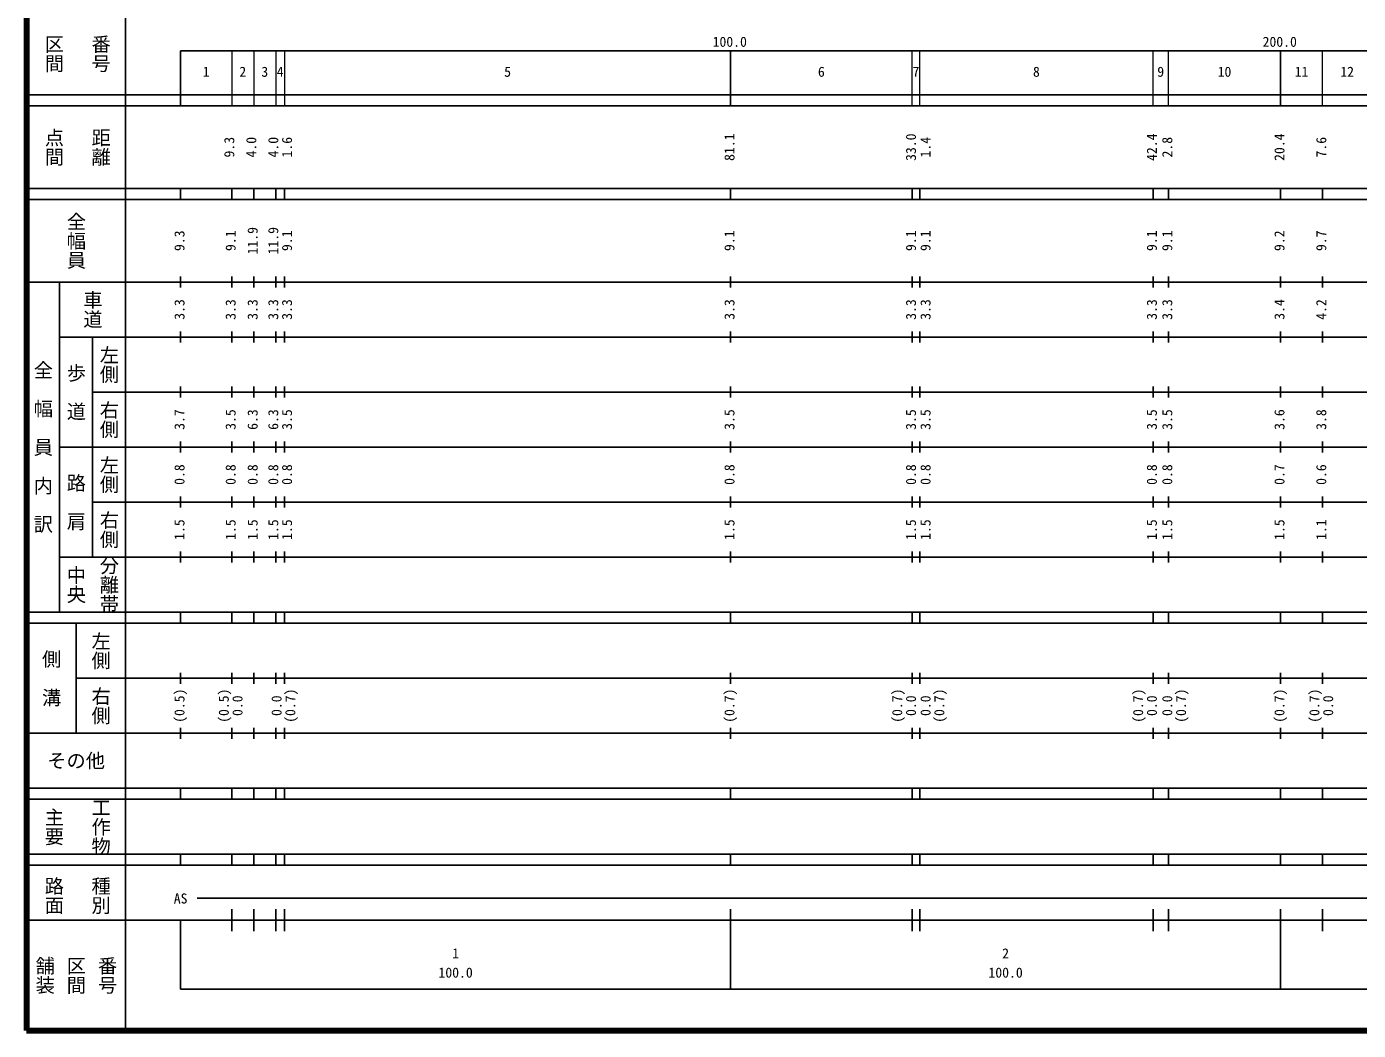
# Model space of a CAD drawing. Units: millimetres on the paper, enlarged 1000 times. Extents: x -36928797 to 680000, y 20000 to 219661428.
# Drawn here: x 40000 to 282140, y 20000 to 202409 of the extents above; entities that cross this region are included whole.
import ezdxf
from ezdxf.enums import TextEntityAlignment as Align

# ---------------------------------------------------------------- set-up
doc = ezdxf.new("R2010")
doc.units = ezdxf.units.MM
doc.header["$LTSCALE"] = 1000
doc.layers.add('M-TTL', color=2, linetype='Continuous', lineweight=140)
doc.layers.add('M-TTL-BAND', color=7, linetype='Continuous', lineweight=25)
doc.styles.add('@ＭＳ ゴシック', font='')
doc.styles.add('ＭＳ ゴシック', font='')
doc.styles.get('@ＭＳ ゴシック').set_extended_font_data('@MS Gothic')
doc.styles.get('ＭＳ ゴシック').set_extended_font_data('MS Gothic')

msp = doc.modelspace()

# ---------------------------------------------------------------- linework, layer by layer
at = {"layer": 'M-TTL'}
for p, q in [((40000, 380000), (40000, 20000)), ((40000, 20000), (680000, 20000))]:
    msp.add_line(p, q, dxfattribs=at)
at = {"layer": 'M-TTL-BAND'}
for p, q in [((58000, 370000), (58000, 20000)), ((68000, 198000), (579000, 198000)), ((68000, 198000), (68000, 188000)), ((168000, 188000), (168000, 198000)), ((268000, 188000), (268000, 198000)), ((40000, 190000), (579000, 190000)), ((40000, 188000), (579000, 188000)), ((40000, 173000), (579000, 173000)), ((68000, 171000), (68000, 173000)), ((77300, 171000), (77300, 173000)), ((81300, 171000), (81300, 173000)), ((85300, 171000), (85300, 173000)), ((86900, 171000), (86900, 173000)), ((168000, 171000), (168000, 173000)), ((201000, 171000), (201000, 173000)), ((202400, 171000), (202400, 173000)), ((244800, 171000), (244800, 173000)), ((247600, 171000), (247600, 173000)), ((268000, 171000), (268000, 173000)), ((275600, 171000), (275600, 173000)), ((40000, 171000), (579000, 171000)), ((40000, 156000), (579000, 156000)), ((46000, 96000), (46000, 156000)), ((68000, 155000), (68000, 157000)), ((77300, 155000), (77300, 157000)), ((81300, 155000), (81300, 157000)), ((85300, 155000), (85300, 157000)), ((86900, 155000), (86900, 157000)), ((168000, 155000), (168000, 157000)), ((201000, 155000), (201000, 157000)), ((202400, 155000), (202400, 157000)), ((244800, 155000), (244800, 157000)), ((247600, 155000), (247600, 157000)), ((268000, 155000), (268000, 157000)), ((275600, 155000), (275600, 157000)), ((46000, 146000), (579000, 146000)), ((52000, 146000), (52000, 106000)), ((68000, 145000), (68000, 147000)), ((77300, 145000), (77300, 147000)), ((81300, 145000), (81300, 147000)), ((85300, 145000), (85300, 147000)), ((86900, 145000), (86900, 147000)), ((168000, 145000), (168000, 147000)), ((201000, 145000), (201000, 147000)), ((202400, 145000), (202400, 147000)), ((244800, 145000), (244800, 147000)), ((247600, 145000), (247600, 147000)), ((268000, 145000), (268000, 147000)), ((275600, 145000), (275600, 147000)), ((52000, 136000), (579000, 136000)), ((68000, 135000), (68000, 137000)), ((77300, 135000), (77300, 137000)), ((81300, 135000), (81300, 137000)), ((85300, 135000), (85300, 137000)), ((86900, 135000), (86900, 137000)), ((168000, 135000), (168000, 137000)), ((201000, 135000), (201000, 137000)), ((202400, 135000), (202400, 137000)), ((244800, 135000), (244800, 137000)), ((247600, 135000), (247600, 137000)), ((268000, 135000), (268000, 137000)), ((275600, 135000), (275600, 137000)), ((46000, 126000), (579000, 126000)), ((68000, 125000), (68000, 127000)), ((77300, 125000), (77300, 127000)), ((81300, 125000), (81300, 127000)), ((85300, 125000), (85300, 127000)), ((86900, 125000), (86900, 127000)), ((168000, 125000), (168000, 127000)), ((201000, 125000), (201000, 127000)), ((202400, 125000), (202400, 127000)), ((244800, 125000), (244800, 127000)), ((247600, 125000), (247600, 127000)), ((268000, 125000), (268000, 127000)), ((275600, 125000), (275600, 127000)), ((68000, 115000), (68000, 117000)), ((77300, 115000), (77300, 117000)), ((81300, 115000), (81300, 117000)), ((85300, 115000), (85300, 117000)), ((86900, 115000), (86900, 117000)), ((168000, 115000), (168000, 117000)), ((201000, 115000), (201000, 117000)), ((202400, 115000), (202400, 117000)), ((244800, 115000), (244800, 117000)), ((247600, 115000), (247600, 117000)), ((268000, 115000), (268000, 117000)), ((275600, 115000), (275600, 117000)), ((52000, 116000), (579000, 116000)), ((68000, 105000), (68000, 107000)), ((77300, 105000), (77300, 107000)), ((81300, 105000), (81300, 107000)), ((85300, 105000), (85300, 107000)), ((86900, 105000), (86900, 107000)), ((168000, 105000), (168000, 107000)), ((201000, 105000), (201000, 107000)), ((202400, 105000), (202400, 107000)), ((244800, 105000), (244800, 107000)), ((247600, 105000), (247600, 107000)), ((268000, 105000), (268000, 107000)), ((275600, 105000), (275600, 107000)), ((46000, 106000), (579000, 106000)), ((40000, 96000), (579000, 96000)), ((68000, 94000), (68000, 96000)), ((77300, 94000), (77300, 96000)), ((81300, 94000), (81300, 96000)), ((85300, 94000), (85300, 96000)), ((86900, 94000), (86900, 96000)), ((168000, 94000), (168000, 96000)), ((201000, 94000), (201000, 96000)), ((202400, 94000), (202400, 96000)), ((244800, 94000), (244800, 96000)), ((247600, 94000), (247600, 96000)), ((268000, 94000), (268000, 96000)), ((275600, 94000), (275600, 96000)), ((40000, 94000), (579000, 94000)), ((49000, 94000), (49000, 74000)), ((68000, 83000), (68000, 85000)), ((77300, 83000), (77300, 85000)), ((81300, 83000), (81300, 85000)), ((85300, 83000), (85300, 85000)), ((86900, 83000), (86900, 85000)), ((168000, 83000), (168000, 85000)), ((201000, 83000), (201000, 85000)), ((202400, 83000), (202400, 85000)), ((244800, 83000), (244800, 85000)), ((247600, 83000), (247600, 85000)), ((268000, 83000), (268000, 85000)), ((275600, 83000), (275600, 85000)), ((49000, 84000), (579000, 84000)), ((40000, 74000), (579000, 74000)), ((68000, 73000), (68000, 75000)), ((77300, 73000), (77300, 75000)), ((81300, 73000), (81300, 75000)), ((85300, 73000), (85300, 75000)), ((86900, 73000), (86900, 75000)), ((168000, 73000), (168000, 75000)), ((201000, 73000), (201000, 75000)), ((202400, 73000), (202400, 75000)), ((244800, 73000), (244800, 75000)), ((247600, 73000), (247600, 75000)), ((268000, 73000), (268000, 75000)), ((275600, 73000), (275600, 75000)), ((40000, 64000), (579000, 64000)), ((68000, 62000), (68000, 64000)), ((77300, 62000), (77300, 64000)), ((81300, 62000), (81300, 64000)), ((85300, 62000), (85300, 64000)), ((86900, 62000), (86900, 64000)), ((168000, 62000), (168000, 64000)), ((201000, 62000), (201000, 64000)), ((202400, 62000), (202400, 64000)), ((244800, 62000), (244800, 64000)), ((247600, 62000), (247600, 64000)), ((268000, 62000), (268000, 64000)), ((275600, 62000), (275600, 64000)), ((40000, 62000), (579000, 62000)), ((40000, 52000), (579000, 52000)), ((68000, 50000), (68000, 52000)), ((77300, 50000), (77300, 52000)), ((81300, 50000), (81300, 52000)), ((85300, 50000), (85300, 52000)), ((86900, 50000), (86900, 52000)), ((168000, 50000), (168000, 52000)), ((201000, 50000), (201000, 52000)), ((202400, 50000), (202400, 52000)), ((244800, 50000), (244800, 52000)), ((247600, 50000), (247600, 52000)), ((268000, 50000), (268000, 52000)), ((275600, 50000), (275600, 52000)), ((40000, 50000), (579000, 50000)), ((71000, 44000), (470600, 44000)), ((77300, 38000), (77300, 42000)), ((81300, 38000), (81300, 42000)), ((85300, 38000), (85300, 42000)), ((86900, 38000), (86900, 42000)), ((168000, 27500), (168000, 42000)), ((201000, 38000), (201000, 42000)), ((202400, 38000), (202400, 42000)), ((244800, 38000), (244800, 42000)), ((247600, 38000), (247600, 42000)), ((268000, 27500), (268000, 42000)), ((275600, 38000), (275600, 42000)), ((40000, 40000), (579000, 40000)), ((68000, 40000), (68000, 27500)), ((68000, 27500), (579000, 27500))]:
    msp.add_line(p, q, dxfattribs=at)
at = {"layer": 'M-TTL-BAND', "lineweight": 13}
for p, q in [((77300, 198000), (77300, 188000)), ((81300, 198000), (81300, 188000)), ((85300, 198000), (85300, 188000)), ((86900, 198000), (86900, 188000)), ((201000, 188000), (201000, 198000)), ((202400, 188000), (202400, 198000)), ((244800, 188000), (244800, 198000)), ((247600, 188000), (247600, 198000)), ((275600, 188000), (275600, 198000))]:
    msp.add_line(p, q, dxfattribs=at)

# ---------------------------------------------------------------- texts
at = {"layer": 'M-TTL-BAND', "style": '@ＭＳ ゴシック'}
for s, p in [('区間', (45000, 197500)), ('番号', (53500, 197500)), ('点間', (45000, 180500)), ('距離', (53500, 180500)), ('全幅員', (49000, 163500)), ('車道', (52000, 151000)), ('左側', (55000, 141000)), ('全\u3000幅\u3000員\u3000内\u3000訳', (43000, 126000)), ('歩\u3000道', (49000, 136000)), ('右側', (55000, 131000)), ('左側', (55000, 121000)), ('路\u3000肩', (49000, 116000)), ('右側', (55000, 111000)), ('中央', (49000, 101000)), ('分離帯', (55000, 101000)), ('左側', (53500, 89000)), ('側\u3000溝', (44500, 84000)), ('右側', (53500, 79000)), ('工作物', (53500, 57000)), ('主要', (45000, 57000)), ('路面', (45000, 44500)), ('種別', (53500, 44500)), ('舗装', (43333, 30000)), ('区間', (49000, 30000)), ('番号', (54667, 30000))]:
    msp.add_text(s, height=2566, rotation=270, dxfattribs=at).set_placement(p, align=Align.MIDDLE_CENTER)
at = {"layer": 'M-TTL-BAND', "style": 'ＭＳ ゴシック'}
for s, p in [('100.0', (167844, 198195)), ('200.0', (267844, 198195)), ('1', (72650, 192750)), ('2', (79300, 192750)), ('3', (83300, 192750)), ('4', (86100, 192750)), ('5', (127450, 192750)), ('6', (184500, 192750)), ('7', (201700, 192750)), ('8', (223600, 192750)), ('9', (246200, 192750)), ('10', (257800, 192750)), ('11', (271800, 192750)), ('12', (280100, 192750)), ('AS', (68000, 42500)), ('1', (118000, 32523)), ('2', (218000, 32523)), ('100.0', (118000, 29033)), ('100.0', (218000, 29033))]:
    msp.add_text(s, height=1833, dxfattribs=at).set_placement(p, align=Align.BOTTOM_CENTER)
for s, p in [('9.3', (78300, 180500)), ('4.0', (82300, 180500)), ('4.0', (86300, 180500)), ('1.6', (88800, 180500)), ('81.1', (169250, 180500)), ('33.0', (202250, 180500)), ('1.4', (204900, 180500)), ('42.4', (246050, 180500)), ('2.8', (248850, 180500)), ('20.4', (269250, 180500)), ('7.6', (276850, 180500)), ('9.3', (69250, 163500)), ('9.1', (78550, 163500)), ('11.9', (82550, 163500)), ('11.9', (86300, 163500)), ('9.1', (88800, 163500)), ('9.1', (169250, 163500)), ('9.1', (202250, 163500)), ('9.1', (204900, 163500)), ('9.1', (246050, 163500)), ('9.1', (248850, 163500)), ('9.2', (269250, 163500)), ('9.7', (276850, 163500)), ('3.3', (69250, 151000)), ('3.3', (78550, 151000)), ('3.3', (82550, 151000)), ('3.3', (86300, 151000)), ('3.3', (88800, 151000)), ('3.3', (169250, 151000)), ('3.3', (202250, 151000)), ('3.3', (204900, 151000)), ('3.3', (246050, 151000)), ('3.3', (248850, 151000)), ('3.4', (269250, 151000)), ('4.2', (276850, 151000)), ('3.7', (69250, 131000)), ('3.5', (78550, 131000)), ('6.3', (82550, 131000)), ('6.3', (86300, 131000)), ('3.5', (88800, 131000)), ('3.5', (169250, 131000)), ('3.5', (202250, 131000)), ('3.5', (204900, 131000)), ('3.5', (246050, 131000)), ('3.5', (248850, 131000)), ('3.6', (269250, 131000)), ('3.8', (276850, 131000)), ('0.8', (69250, 121000)), ('0.8', (78550, 121000)), ('0.8', (82550, 121000)), ('0.8', (86300, 121000)), ('0.8', (88800, 121000)), ('0.8', (169250, 121000)), ('0.8', (202250, 121000)), ('0.8', (204900, 121000)), ('0.8', (246050, 121000)), ('0.8', (248850, 121000)), ('0.7', (269250, 121000)), ('0.6', (276850, 121000)), ('1.5', (69250, 111000)), ('1.5', (78550, 111000)), ('1.5', (82550, 111000)), ('1.5', (86300, 111000)), ('1.5', (88800, 111000)), ('1.5', (169250, 111000)), ('1.5', (202250, 111000)), ('1.5', (204900, 111000)), ('1.5', (246050, 111000)), ('1.5', (248850, 111000)), ('1.5', (269250, 111000)), ('1.1', (276850, 111000)), ('(0.5)', (69250, 79000)), ('(0.5)', (77300, 79000)), ('0.0', (79800, 79000)), ('0.0', (86900, 79000)), ('(0.7)', (89400, 79000)), ('(0.7)', (169250, 79000)), ('(0.7)', (199750, 79000)), ('0.0', (202250, 79000)), ('0.0', (204900, 79000)), ('(0.7)', (207400, 79000)), ('(0.7)', (243550, 79000)), ('0.0', (246050, 79000)), ('0.0', (248850, 79000)), ('(0.7)', (251350, 79000)), ('(0.7)', (269250, 79000)), ('(0.7)', (275600, 79000)), ('0.0', (278100, 79000))]:
    msp.add_text(s, height=1833, rotation=90, dxfattribs=at).set_placement(p, align=Align.BOTTOM_CENTER)
msp.add_text('その他', height=2566, dxfattribs=at).set_placement((49000, 69000), align=Align.MIDDLE_CENTER)

doc.saveas('drawing.dxf')
